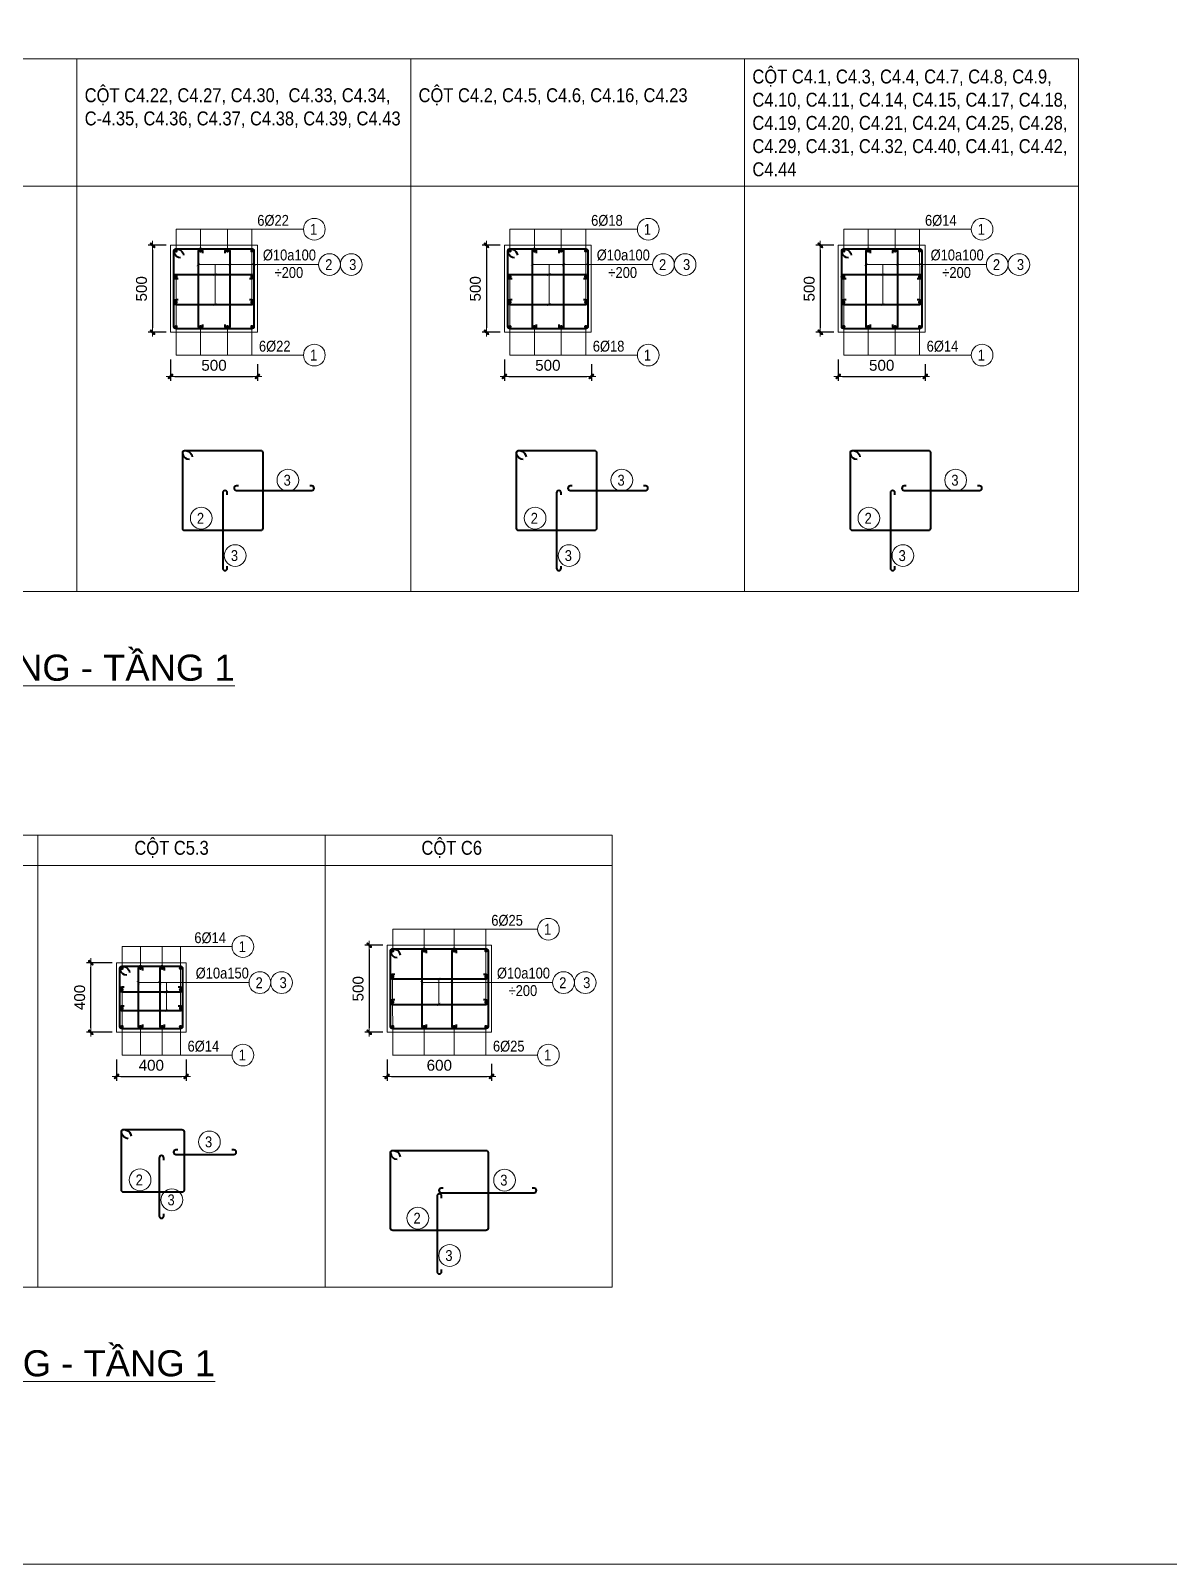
# Model space of a CAD drawing. Header units: millimetres. Extents: x -146909 to 4830753, y -683702 to -336947.
# Drawn here: x 4818087 to 4824633, y -448762 to -439946 of the extents above; entities that cross this region are included whole.
import ezdxf
from ezdxf.enums import TextEntityAlignment as Align

# ---------------------------------------------------------------- set-up
doc = ezdxf.new("R2010")
doc.units = ezdxf.units.MM
doc.header["$MEASUREMENT"] = 0
doc.layers.get('0').update_dxf_attribs({"lineweight": 9})
doc.layers.get('Defpoints').update_dxf_attribs({"color": 10, "lineweight": 0})
for name, color, linetype, lineweight in [('CDAI', 3, 'Continuous', 40), ('chunho.q', 1, 'Continuous', 13), ('CTHEP', 4, 'Continuous', 50), ('DBAO', 2, 'Continuous', 13), ('DGIONG', 51, 'Continuous', 13), ('KTH', 154, 'Continuous', 9), ('STICK', 1, 'Continuous', 9), ('TEXT', 1, 'Continuous', 15)]:
    doc.layers.add(name, color=color, linetype=linetype, lineweight=lineweight)
doc.styles.add('arial', font='arial.ttf', dxfattribs={"width": 0.85})
doc.styles.add('TTP-HelCon', font='arial.ttf')
doc.dimstyles.new('TTP-25', dxfattribs={"dimscale": 25, "dimtxt": 2.5, "dimasz": 1, "dimexe": 1, "dimexo": 1, "dimgap": 0.09, "dimtad": 0, "dimdec": 4, "dimrnd": 10, "dimzin": 9, "dimdsep": 46, "dimtxsty": 'TTP-HelCon', "dimblk": 'Stick', "dimcen": 0.09, "dimdle": 1.5, "dimclrd": 256, "dimclre": 256, "dimclrt": 1, "dimadec": 0, "dimazin": 0, "dimtfac": 1, "dimtdec": 4, "dimtmove": 0, "dimatfit": 3, "dimldrblk": 'ARCHTICK', "dimfxl": 1, "dimtvp": 1, "dimtolj": 1, "dimtzin": 0, "dimarcsym": 0})

# ---------------------------------------------------------------- blocks, each defined once
blk = doc.blocks.new('Stick')
at = {"layer": 'STICK'}
h = blk.add_hatch(color=256, dxfattribs=at)
edge = h.paths.add_edge_path()
edge.add_line((0.3, 0.5), (-0.5, -0.3))
edge.add_arc((-0.4, -0.4), 0.141, 135, 315)
edge.add_line((-0.3, -0.5), (0.5, 0.3))
edge.add_arc((0.4, 0.4), 0.141, 315, 495)
blk.add_line((1, 0), (-1, 0), dxfattribs=at)
blk.add_lwpolyline([(0.3, 0.5), (-0.5, -0.3, 1), (-0.3, -0.5), (0.5, 0.3, 1), (0.3, 0.5, 1)], format="xyb", dxfattribs=at)
blk = doc.blocks.new('*D1723')
at = {"layer": 'Defpoints', "color": 0, "transparency": 16777216}
for p in [(4818890.6, -441179.7), (4818787.7, -441679.7), (4818890.6, -441679.7)]:
    blk.add_point(p, dxfattribs=at)
at = {"layer": 'KTH', "lineweight": -2, "transparency": 16777216}
for p, q in [((4818865.6, -441179.7), (4818762.7, -441179.7)), ((4818787.7, -441204.7), (4818787.7, -441654.7)), ((4818865.6, -441679.7), (4818762.7, -441679.7))]:
    blk.add_line(p, q, dxfattribs=at)
at = {"layer": 'KTH', "lineweight": -2, "transparency": 16777216, "xscale": 25, "yscale": 25, "zscale": 25}
for p, rotation in [((4818787.7, -441179.7), 90), ((4818787.7, -441679.7), 270)]:
    blk.add_blockref('Stick', p, dxfattribs=dict(at, rotation=rotation))
at = {"layer": 'KTH', "color": 1, "transparency": 16777216, "insert": (4818723.9, -441429.7), "char_height": 62.5, "attachment_point": 5, "rotation": 90, "style": 'TTP-HelCon'}
blk.add_mtext('\\A1;500', dxfattribs=at)
blk = doc.blocks.new('_ArchTick')
at = {"color": 0, "linetype": 'ByBlock', "const_width": 0.15}
blk.add_lwpolyline([(-0.5, -0.5), (0.5, 0.5)], dxfattribs=at)
blk = doc.blocks.new('*D1724')
at = {"layer": 'Defpoints', "color": 0, "transparency": 16777216}
for p in [(4818890.6, -441810.5), (4819390.6, -441836.9), (4819390.6, -441933.6)]:
    blk.add_point(p, dxfattribs=at)
at = {"layer": 'KTH', "lineweight": -2, "transparency": 16777216}
for p, q in [((4818890.6, -441835.5), (4818890.6, -441958.6)), ((4819390.6, -441861.9), (4819390.6, -441958.6)), ((4818915.6, -441933.6), (4819365.6, -441933.6))]:
    blk.add_line(p, q, dxfattribs=at)
at = {"layer": 'KTH', "lineweight": -2, "transparency": 16777216, "xscale": 25, "yscale": 25, "zscale": 25, "rotation": 180}
blk.add_blockref('Stick', (4818890.6, -441933.6), dxfattribs=at)
at = {"layer": 'KTH', "lineweight": -2, "transparency": 16777216, "xscale": 25, "yscale": 25, "zscale": 25}
blk.add_blockref('Stick', (4819390.6, -441933.6), dxfattribs=at)
at = {"layer": 'KTH', "color": 1, "transparency": 16777216, "insert": (4819140.6, -441869.7), "char_height": 62.5, "attachment_point": 5, "style": 'TTP-HelCon'}
blk.add_mtext('\\A1;500', dxfattribs=at)
blk = doc.blocks.new('*D1725')
at = {"layer": 'Defpoints', "color": 0, "transparency": 16777216}
for p in [(4820809.9, -441179.7), (4820707, -441679.7), (4820809.9, -441679.7)]:
    blk.add_point(p, dxfattribs=at)
at = {"layer": 'KTH', "lineweight": -2, "transparency": 16777216}
for p, q in [((4820784.9, -441179.7), (4820682, -441179.7)), ((4820707, -441204.7), (4820707, -441654.7)), ((4820784.9, -441679.7), (4820682, -441679.7))]:
    blk.add_line(p, q, dxfattribs=at)
at = {"layer": 'KTH', "lineweight": -2, "transparency": 16777216, "xscale": 25, "yscale": 25, "zscale": 25}
for p, rotation in [((4820707, -441179.7), 90), ((4820707, -441679.7), 270)]:
    blk.add_blockref('Stick', p, dxfattribs=dict(at, rotation=rotation))
at = {"layer": 'KTH', "color": 1, "transparency": 16777216, "insert": (4820643.2, -441429.7), "char_height": 62.5, "attachment_point": 5, "rotation": 90, "style": 'TTP-HelCon'}
blk.add_mtext('\\A1;500', dxfattribs=at)
blk = doc.blocks.new('*D1726')
at = {"layer": 'Defpoints', "color": 0, "transparency": 16777216}
for p in [(4820809.9, -441810.5), (4821309.9, -441836.9), (4821309.9, -441933.6)]:
    blk.add_point(p, dxfattribs=at)
at = {"layer": 'KTH', "lineweight": -2, "transparency": 16777216}
for p, q in [((4820809.9, -441835.5), (4820809.9, -441958.6)), ((4821309.9, -441861.9), (4821309.9, -441958.6)), ((4820834.9, -441933.6), (4821284.9, -441933.6))]:
    blk.add_line(p, q, dxfattribs=at)
at = {"layer": 'KTH', "lineweight": -2, "transparency": 16777216, "xscale": 25, "yscale": 25, "zscale": 25, "rotation": 180}
blk.add_blockref('Stick', (4820809.9, -441933.6), dxfattribs=at)
at = {"layer": 'KTH', "lineweight": -2, "transparency": 16777216, "xscale": 25, "yscale": 25, "zscale": 25}
blk.add_blockref('Stick', (4821309.9, -441933.6), dxfattribs=at)
at = {"layer": 'KTH', "color": 1, "transparency": 16777216, "insert": (4821059.9, -441869.7), "char_height": 62.5, "attachment_point": 5, "style": 'TTP-HelCon'}
blk.add_mtext('\\A1;500', dxfattribs=at)
blk = doc.blocks.new('*D1727')
at = {"layer": 'Defpoints', "color": 0, "transparency": 16777216}
for p in [(4822729.1, -441179.7), (4822626.3, -441679.7), (4822729.1, -441679.7)]:
    blk.add_point(p, dxfattribs=at)
at = {"layer": 'KTH', "lineweight": -2, "transparency": 16777216}
for p, q in [((4822704.1, -441179.7), (4822601.3, -441179.7)), ((4822626.3, -441204.7), (4822626.3, -441654.7)), ((4822704.1, -441679.7), (4822601.3, -441679.7))]:
    blk.add_line(p, q, dxfattribs=at)
at = {"layer": 'KTH', "lineweight": -2, "transparency": 16777216, "xscale": 25, "yscale": 25, "zscale": 25}
for p, rotation in [((4822626.3, -441179.7), 90), ((4822626.3, -441679.7), 270)]:
    blk.add_blockref('Stick', p, dxfattribs=dict(at, rotation=rotation))
at = {"layer": 'KTH', "color": 1, "transparency": 16777216, "insert": (4822562.5, -441429.7), "char_height": 62.5, "attachment_point": 5, "rotation": 90, "style": 'TTP-HelCon'}
blk.add_mtext('\\A1;500', dxfattribs=at)
blk = doc.blocks.new('*D1728')
at = {"layer": 'Defpoints', "color": 0, "transparency": 16777216}
for p in [(4822729.1, -441810.5), (4823229.1, -441836.9), (4823229.1, -441933.6)]:
    blk.add_point(p, dxfattribs=at)
at = {"layer": 'KTH', "lineweight": -2, "transparency": 16777216}
for p, q in [((4822729.1, -441835.5), (4822729.1, -441958.6)), ((4823229.1, -441861.9), (4823229.1, -441958.6)), ((4822754.1, -441933.6), (4823204.1, -441933.6))]:
    blk.add_line(p, q, dxfattribs=at)
at = {"layer": 'KTH', "lineweight": -2, "transparency": 16777216, "xscale": 25, "yscale": 25, "zscale": 25, "rotation": 180}
blk.add_blockref('Stick', (4822729.1, -441933.6), dxfattribs=at)
at = {"layer": 'KTH', "lineweight": -2, "transparency": 16777216, "xscale": 25, "yscale": 25, "zscale": 25}
blk.add_blockref('Stick', (4823229.1, -441933.6), dxfattribs=at)
at = {"layer": 'KTH', "color": 1, "transparency": 16777216, "insert": (4822979.1, -441869.7), "char_height": 62.5, "attachment_point": 5, "style": 'TTP-HelCon'}
blk.add_mtext('\\A1;500', dxfattribs=at)
blk = doc.blocks.new('*D1731')
at = {"layer": 'Defpoints', "color": 0, "transparency": 16777216}
for p in [(4820135.9, -445203.4), (4820033, -445703.4), (4820135.9, -445703.4)]:
    blk.add_point(p, dxfattribs=at)
at = {"layer": 'KTH', "lineweight": -2, "transparency": 16777216}
for p, q in [((4820110.9, -445203.4), (4820008, -445203.4)), ((4820033, -445228.4), (4820033, -445678.4)), ((4820110.9, -445703.4), (4820008, -445703.4))]:
    blk.add_line(p, q, dxfattribs=at)
at = {"layer": 'KTH', "lineweight": -2, "transparency": 16777216, "xscale": 25, "yscale": 25, "zscale": 25}
for p, rotation in [((4820033, -445203.4), 90), ((4820033, -445703.4), 270)]:
    blk.add_blockref('Stick', p, dxfattribs=dict(at, rotation=rotation))
at = {"layer": 'KTH', "color": 1, "transparency": 16777216, "insert": (4819969.2, -445453.4), "char_height": 62.5, "attachment_point": 5, "rotation": 90, "style": 'TTP-HelCon'}
blk.add_mtext('\\A1;500', dxfattribs=at)
blk = doc.blocks.new('*D1732')
at = {"layer": 'Defpoints', "color": 0, "transparency": 16777216}
for p in [(4820135.9, -445834.2), (4820735.9, -445860.6), (4820735.9, -445957.3)]:
    blk.add_point(p, dxfattribs=at)
at = {"layer": 'KTH', "lineweight": -2, "transparency": 16777216}
for p, q in [((4820135.9, -445859.2), (4820135.9, -445982.3)), ((4820735.9, -445885.6), (4820735.9, -445982.3)), ((4820160.9, -445957.3), (4820710.9, -445957.3))]:
    blk.add_line(p, q, dxfattribs=at)
at = {"layer": 'KTH', "lineweight": -2, "transparency": 16777216, "xscale": 25, "yscale": 25, "zscale": 25, "rotation": 180}
blk.add_blockref('Stick', (4820135.9, -445957.3), dxfattribs=at)
at = {"layer": 'KTH', "lineweight": -2, "transparency": 16777216, "xscale": 25, "yscale": 25, "zscale": 25}
blk.add_blockref('Stick', (4820735.9, -445957.3), dxfattribs=at)
at = {"layer": 'KTH', "color": 1, "transparency": 16777216, "insert": (4820435.9, -445893.5), "char_height": 62.5, "attachment_point": 5, "style": 'TTP-HelCon'}
blk.add_mtext('\\A1;600', dxfattribs=at)
blk = doc.blocks.new('*D1733')
at = {"layer": 'Defpoints', "color": 0, "transparency": 16777216}
for p in [(4818580.2, -445834.3), (4818980.2, -445834.3), (4818980.2, -445957.3)]:
    blk.add_point(p, dxfattribs=at)
at = {"layer": 'KTH', "lineweight": -2, "transparency": 16777216}
for p, q in [((4818580.2, -445859.3), (4818580.2, -445982.3)), ((4818980.2, -445859.3), (4818980.2, -445982.3)), ((4818605.2, -445957.3), (4818955.2, -445957.3))]:
    blk.add_line(p, q, dxfattribs=at)
at = {"layer": 'KTH', "lineweight": -2, "transparency": 16777216, "xscale": 25, "yscale": 25, "zscale": 25, "rotation": 180}
blk.add_blockref('Stick', (4818580.2, -445957.3), dxfattribs=at)
at = {"layer": 'KTH', "lineweight": -2, "transparency": 16777216, "xscale": 25, "yscale": 25, "zscale": 25}
blk.add_blockref('Stick', (4818980.2, -445957.3), dxfattribs=at)
at = {"layer": 'KTH', "color": 1, "transparency": 16777216, "insert": (4818780.2, -445893.5), "char_height": 62.5, "attachment_point": 5, "style": 'TTP-HelCon'}
blk.add_mtext('\\A1;400', dxfattribs=at)
blk = doc.blocks.new('*D1734')
at = {"layer": 'Defpoints', "color": 0, "transparency": 16777216}
for p in [(4818432.4, -445303.4), (4818580.2, -445303.4), (4818580.2, -445703.4)]:
    blk.add_point(p, dxfattribs=at)
at = {"layer": 'KTH', "lineweight": -2, "transparency": 16777216}
for p, q in [((4818555.2, -445303.4), (4818407.4, -445303.4)), ((4818432.4, -445678.4), (4818432.4, -445328.4)), ((4818555.2, -445703.4), (4818407.4, -445703.4))]:
    blk.add_line(p, q, dxfattribs=at)
at = {"layer": 'KTH', "lineweight": -2, "transparency": 16777216, "xscale": 25, "yscale": 25, "zscale": 25}
for p, rotation in [((4818432.4, -445303.4), 90), ((4818432.4, -445703.4), 270)]:
    blk.add_blockref('Stick', p, dxfattribs=dict(at, rotation=rotation))
at = {"layer": 'KTH', "color": 1, "transparency": 16777216, "insert": (4818368.5, -445503.4), "char_height": 62.5, "attachment_point": 5, "rotation": 90, "style": 'TTP-HelCon'}
blk.add_mtext('\\A1;400', dxfattribs=at)

msp = doc.modelspace()

# ---------------------------------------------------------------- linework, layer by layer
at = {"layer": 'CDAI', "ltscale": 5}
for points in [[(4818948.97662, -441252.12176, -0.3280111646), (4818912.91112, -441222.02601), (4818911.21613, -441215.14376, -0.4868455644), (4818923.35344, -441199.65453), (4819358.05818, -441199.65453, -0.4142135621), (4819370.55818, -441212.15453), (4819370.55818, -441647.1547, -0.414247932), (4819358.05818, -441659.65453), (4818923.05818, -441659.65453, -0.4142135621), (4818910.55818, -441647.15453), (4818910.55818, -441212.03224, -0.478956713), (4818925.73589, -441199.82241), (4818934.58119, -441201.76226, -0.3280111646), (4818965.58984, -441237.04594, 0.9403112017)], [(4820868.2715, -441252.12176, -0.3280111646), (4820832.206, -441222.02601), (4820830.51101, -441215.14376, -0.4868455644), (4820842.64833, -441199.65453), (4821277.35306, -441199.65453, -0.4142135621), (4821289.85306, -441212.15453), (4821289.85306, -441647.1547, -0.414247932), (4821277.35306, -441659.65453), (4820842.35306, -441659.65453, -0.4142135621), (4820829.85306, -441647.15453), (4820829.85306, -441212.03224, -0.478956713), (4820845.03078, -441199.82241), (4820853.87608, -441201.76226, -0.3280111646), (4820884.88473, -441237.04594, 0.9403112017)], [(4822787.56639, -441252.12176, -0.3280111646), (4822751.50089, -441222.02601), (4822749.8059, -441215.14376, -0.4868455644), (4822761.94321, -441199.65453), (4823196.64795, -441199.65453, -0.4142135621), (4823209.14795, -441212.15453), (4823209.14795, -441647.1547, -0.414247932), (4823196.64795, -441659.65453), (4822761.64795, -441659.65453, -0.4142135621), (4822749.14795, -441647.15453), (4822749.14794, -441212.03224, -0.478956713), (4822764.32566, -441199.82241), (4822773.17096, -441201.76226, -0.3280111646), (4822804.17961, -441237.04594, 0.9403112017)], [(4818998.97662, -442411.5035, -0.3280111646), (4818962.91112, -442381.40775), (4818961.21613, -442374.52551, -0.4868455644), (4818973.35344, -442359.03627), (4819408.05818, -442359.03627, -0.4142135621), (4819420.55818, -442371.53627), (4819420.55818, -442806.53644, -0.414247932), (4819408.05818, -442819.03627), (4818973.05818, -442819.03627, -0.4142135621), (4818960.55818, -442806.53627), (4818960.55818, -442371.41399, -0.478956713), (4818975.73589, -442359.20416), (4818984.58119, -442361.14401, -0.3280111646), (4819015.58984, -442396.42768, 0.9403112017)], [(4820918.2715, -442411.5035, -0.3280111646), (4820882.206, -442381.40775), (4820880.51101, -442374.52551, -0.4868455644), (4820892.64833, -442359.03627), (4821327.35306, -442359.03627, -0.4142135621), (4821339.85306, -442371.53627), (4821339.85306, -442806.53644, -0.414247932), (4821327.35306, -442819.03627), (4820892.35306, -442819.03627, -0.4142135621), (4820879.85306, -442806.53627), (4820879.85306, -442371.41399, -0.478956713), (4820895.03078, -442359.20416), (4820903.87608, -442361.14401, -0.3280111646), (4820934.88473, -442396.42768, 0.9403112017)], [(4822837.56639, -442411.5035, -0.3280111646), (4822801.50089, -442381.40775), (4822799.8059, -442374.52551, -0.4868455644), (4822811.94321, -442359.03627), (4823246.64795, -442359.03627, -0.4142135621), (4823259.14795, -442371.53627), (4823259.14795, -442806.53644, -0.414247932), (4823246.64795, -442819.03627), (4822811.64795, -442819.03627, -0.4142135621), (4822799.14795, -442806.53627), (4822799.14794, -442371.41399, -0.478956713), (4822814.32566, -442359.20416), (4822823.17096, -442361.14401, -0.3280111646), (4822854.17961, -442396.42768, 0.9403112017)], [(4820194.27879, -445275.83338, -0.3280111646), (4820158.21329, -445245.73763), (4820156.5183, -445238.85538, -0.4868455644), (4820168.65562, -445223.36615), (4820703.36035, -445223.36615, -0.4142135621), (4820715.86035, -445235.86615), (4820715.86035, -445670.86632, -0.414247932), (4820703.36035, -445683.36615), (4820168.36035, -445683.36615, -0.4142135621), (4820155.86035, -445670.86615), (4820155.86035, -445235.74386, -0.478956713), (4820171.03806, -445223.53403), (4820179.88336, -445225.47388, -0.3280111646), (4820210.89202, -445260.75756, 0.9403112017)], [(4818638.61044, -445375.83338, -0.3280111646), (4818602.54494, -445345.73763), (4818600.84995, -445338.85538, -0.4868455644), (4818612.98727, -445323.36615), (4818947.692, -445323.36615, -0.4142135621), (4818960.192, -445335.86615), (4818960.192, -445670.86632, -0.414247932), (4818947.69201, -445683.36615), (4818612.692, -445683.36615, -0.4142135621), (4818600.192, -445670.86615), (4818600.192, -445335.74386, -0.478956713), (4818615.36972, -445323.53403), (4818624.21502, -445325.47388, -0.3280111646), (4818655.22367, -445360.75756, 0.9403112017)], [(4818647.18621, -446315.23349, -0.3280111646), (4818611.12071, -446285.13774), (4818609.42572, -446278.25549, -0.4868455644), (4818621.56304, -446262.76626), (4818956.26777, -446262.76626, -0.4142135621), (4818968.76777, -446275.26626), (4818968.76777, -446610.26643, -0.414247932), (4818956.26777, -446622.76626), (4818621.26777, -446622.76626, -0.4142135621), (4818608.76777, -446610.26626), (4818608.76777, -446275.14397, -0.478956713), (4818623.94549, -446262.93414), (4818632.79079, -446264.87399, -0.3280111646), (4818663.79944, -446300.15767, 0.9403112017)], [(4820194.27879, -446435.21512, -0.3280111646), (4820158.21329, -446405.11937), (4820156.5183, -446398.23713, -0.4868455644), (4820168.65562, -446382.74789), (4820703.36035, -446382.74789, -0.4142135621), (4820715.86035, -446395.24789), (4820715.86035, -446830.24806, -0.414247932), (4820703.36035, -446842.74789), (4820168.36035, -446842.74789, -0.4142135621), (4820155.86035, -446830.24789), (4820155.86035, -446395.1256, -0.478956713), (4820171.03807, -446382.91578), (4820179.88336, -446384.85563, -0.3280111646), (4820210.89202, -446420.1393, 0.9403112017)]]:
    msp.add_lwpolyline(points, format="xyb", dxfattribs=at)
at = {"layer": 'CDAI'}
for points in [[(4819076.26714, -441224.31445), (4819076.26714, -441212.31445, 1), (4819050.26714, -441212.31445), (4819050.26714, -441646.31445), (4819050.26714, -441646.31445, 1), (4819076.26714, -441646.31445), (4819076.26714, -441634.31445)], [(4819204.84922, -441224.31445), (4819204.84922, -441212.31445, -1), (4819230.84922, -441212.31445), (4819230.84922, -441646.31445), (4819230.84922, -441646.31445, -1), (4819204.84922, -441646.31445), (4819204.84922, -441634.31445)], [(4820995.56202, -441224.31445), (4820995.56202, -441212.31445, 1), (4820969.56202, -441212.31445), (4820969.56202, -441646.31445), (4820969.56202, -441646.31445, 1), (4820995.56202, -441646.31445), (4820995.56202, -441634.31445)], [(4821124.1441, -441224.31445), (4821124.1441, -441212.31445, -1), (4821150.1441, -441212.31445), (4821150.1441, -441646.31445), (4821150.1441, -441646.31445, -1), (4821124.1441, -441646.31445), (4821124.1441, -441634.31445)], [(4822914.85691, -441224.31445), (4822914.85691, -441212.31445, 1), (4822888.85691, -441212.31445), (4822888.85691, -441646.31445), (4822888.85691, -441646.31445, 1), (4822914.85691, -441646.31445), (4822914.85691, -441634.31445)], [(4823043.43899, -441224.31445), (4823043.43899, -441212.31445, -1), (4823069.43899, -441212.31445), (4823069.43899, -441646.31445), (4823069.43899, -441646.31445, -1), (4823043.43899, -441646.31445), (4823043.43899, -441634.31445)], [(4818935.3134, -441373.16988), (4818923.3134, -441373.16988, -1), (4818923.3134, -441347.16988), (4819357.3134, -441347.16988), (4819357.3134, -441347.16988, -1), (4819357.3134, -441373.16988), (4819345.3134, -441373.16988)], [(4820854.60828, -441373.16988), (4820842.60828, -441373.16988, -1), (4820842.60828, -441347.16988), (4821276.60828, -441347.16988), (4821276.60828, -441347.16988, -1), (4821276.60828, -441373.16988), (4821264.60828, -441373.16988)], [(4822773.90317, -441373.16988), (4822761.90317, -441373.16988, -1), (4822761.90317, -441347.16988), (4823195.90317, -441347.16988), (4823195.90317, -441347.16988, -1), (4823195.90317, -441373.16988), (4823183.90317, -441373.16988)], [(4818935.3134, -441493.79788), (4818923.3134, -441493.79788, 1), (4818923.3134, -441519.79788), (4819357.3134, -441519.79787), (4819357.3134, -441519.79787, 1), (4819357.3134, -441493.79787), (4819345.3134, -441493.79787)], [(4820854.60828, -441493.79788), (4820842.60828, -441493.79788, 1), (4820842.60828, -441519.79788), (4821276.60828, -441519.79787), (4821276.60828, -441519.79787, 1), (4821276.60828, -441493.79787), (4821264.60828, -441493.79787)], [(4822773.90317, -441493.79788), (4822761.90317, -441493.79788, 1), (4822761.90317, -441519.79788), (4823195.90317, -441519.79787), (4823195.90317, -441519.79787, 1), (4823195.90317, -441493.79787), (4823183.90317, -441493.79787)], [(4819281.26409, -442563.03636), (4819269.26409, -442563.03636, 1), (4819269.26409, -442589.03636), (4819703.26409, -442589.03636), (4819703.26409, -442589.03636, 1), (4819703.26409, -442563.03636), (4819691.26409, -442563.03636)], [(4821200.55897, -442563.03636), (4821188.55897, -442563.03636, 1), (4821188.55897, -442589.03636), (4821622.55897, -442589.03636), (4821622.55897, -442589.03636, 1), (4821622.55897, -442563.03636), (4821610.55897, -442563.03636)], [(4823119.85386, -442563.03636), (4823107.85386, -442563.03636, 1), (4823107.85386, -442589.03636), (4823541.85386, -442589.03636), (4823541.85386, -442589.03636, 1), (4823541.85386, -442563.03636), (4823529.85386, -442563.03636)], [(4819216.55818, -442614.03627), (4819216.55818, -442602.03627, 1), (4819190.55818, -442602.03627), (4819190.55818, -443036.03627), (4819190.55818, -443036.03627, 1), (4819216.55818, -443036.03627), (4819216.55818, -443024.03627)], [(4821135.85306, -442614.03627), (4821135.85306, -442602.03627, 1), (4821109.85306, -442602.03627), (4821109.85306, -443036.03627), (4821109.85306, -443036.03627, 1), (4821135.85306, -443036.03627), (4821135.85306, -443024.03627)], [(4823055.14795, -442614.03627), (4823055.14795, -442602.03627, 1), (4823029.14795, -442602.03627), (4823029.14795, -443036.03627), (4823029.14795, -443036.03627, 1), (4823055.14795, -443036.03627), (4823055.14795, -443024.03627)], [(4820361.71701, -445248.36639), (4820361.71701, -445236.36639, 1), (4820335.71701, -445236.36639), (4820335.71701, -445670.36639), (4820335.71701, -445670.36639, 1), (4820361.71701, -445670.36639), (4820361.71701, -445658.36639)], [(4820534.3757, -445248.36677), (4820534.3757, -445236.36677, 1), (4820508.3757, -445236.36677), (4820508.3757, -445670.36677), (4820508.3757, -445670.36677, 1), (4820534.3757, -445670.36677), (4820534.3757, -445658.36677)], [(4818730.90103, -445348.36639), (4818730.90103, -445336.36639, 1), (4818704.90103, -445336.36639), (4818704.90103, -445670.36639), (4818704.90103, -445670.36639, 1), (4818730.90103, -445670.36639), (4818730.90103, -445658.36639)], [(4818855.18772, -445348.36639), (4818855.18772, -445336.36639, 1), (4818829.18772, -445336.36639), (4818829.18772, -445670.36639), (4818829.18772, -445670.36639, 1), (4818855.18772, -445670.36639), (4818855.18772, -445658.36639)], [(4820180.61557, -445370.88149), (4820168.61557, -445370.88149, 1), (4820168.61557, -445396.88149), (4820702.61557, -445396.88149), (4820702.61557, -445396.88149, 1), (4820702.61557, -445370.88149), (4820690.61557, -445370.88149)], [(4818624.94722, -445444.8508), (4818612.94722, -445444.8508, 1), (4818612.94722, -445470.8508), (4818946.94722, -445470.8508), (4818946.94722, -445470.8508, 1), (4818946.94722, -445444.8508), (4818934.94722, -445444.8508)], [(4818624.94722, -445552.50949), (4818612.94722, -445552.50949, 1), (4818612.94722, -445578.50949), (4818946.94722, -445578.50949), (4818946.94722, -445578.50949, 1), (4818946.94722, -445552.50949), (4818934.94722, -445552.50949)], [(4820180.61557, -445517.50949), (4820168.61557, -445517.50949, 1), (4820168.61557, -445543.50949), (4820702.61557, -445543.50949), (4820702.61557, -445543.50949, 1), (4820702.61557, -445517.50949), (4820690.61557, -445517.50949)], [(4818851.76783, -446437.76626), (4818851.76783, -446425.76626, 1), (4818825.76783, -446425.76626), (4818825.76783, -446759.76626), (4818825.76783, -446759.76626, 1), (4818851.76783, -446759.76626), (4818851.76783, -446747.76626)], [(4818933.52299, -446379.76626), (4818921.52299, -446379.76626, 1), (4818921.52299, -446405.76626), (4819255.52299, -446405.76626), (4819255.52299, -446405.76626, 1), (4819255.52299, -446379.76626), (4819243.52299, -446379.76626)], [(4820458.9614, -446599.74789), (4820446.9614, -446599.74789, 1), (4820446.9614, -446625.74789), (4820980.9614, -446625.74789), (4820980.9614, -446625.74789, 1), (4820980.9614, -446599.74789), (4820968.9614, -446599.74789)], [(4820448.8604, -446657.74789), (4820448.8604, -446645.74789, 1), (4820422.8604, -446645.74789), (4820422.8604, -447079.74789), (4820422.8604, -447079.74789, 1), (4820448.8604, -447079.74789), (4820448.8604, -447067.74789)]]:
    msp.add_lwpolyline(points, format="xyb", dxfattribs=at)
at = {"layer": 'CTHEP', "const_width": 10}
for points in [[(4818922.55818, -441216.40975, -1), (4818922.55818, -441206.40975, -1)], [(4819063.41483, -441216.40975, 1), (4819063.41483, -441206.40975, 1)], [(4819217.70153, -441216.40975, -1), (4819217.70153, -441206.40975, -1)], [(4819358.55818, -441216.40975, 1), (4819358.55818, -441206.40975, 1)], [(4820841.85306, -441216.40975, -1), (4820841.85306, -441206.40975, -1)], [(4820982.70972, -441216.40975, 1), (4820982.70972, -441206.40975, 1)], [(4821136.99641, -441216.40975, -1), (4821136.99641, -441206.40975, -1)], [(4821277.85307, -441216.40975, 1), (4821277.85307, -441206.40975, 1)], [(4822761.14795, -441216.40975, -1), (4822761.14795, -441206.40975, -1)], [(4822902.0046, -441216.40975, 1), (4822902.0046, -441206.40975, 1)], [(4823056.29129, -441216.40975, -1), (4823056.29129, -441206.40975, -1)], [(4823197.14795, -441216.40975, 1), (4823197.14795, -441206.40975, 1)], [(4818927.3134, -441360.16988, -1), (4818917.3134, -441360.16988, -1)], [(4819353.80296, -441360.16988, 1), (4819363.80296, -441360.16988, 1)], [(4820846.60828, -441360.16988, -1), (4820836.60828, -441360.16988, -1)], [(4821273.09785, -441360.16988, 1), (4821283.09785, -441360.16988, 1)], [(4822765.90317, -441360.16988, -1), (4822755.90317, -441360.16988, -1)], [(4823192.39273, -441360.16988, 1), (4823202.39273, -441360.16988, 1)], [(4818927.3134, -441506.79788, 1), (4818917.3134, -441506.79788, 1)], [(4819353.80296, -441506.79788, -1), (4819363.80296, -441506.79788, -1)], [(4820846.60828, -441506.79788, 1), (4820836.60828, -441506.79788, 1)], [(4821273.09785, -441506.79788, -1), (4821283.09785, -441506.79788, -1)], [(4822765.90317, -441506.79788, 1), (4822755.90317, -441506.79788, 1)], [(4823192.39273, -441506.79788, -1), (4823202.39273, -441506.79788, -1)], [(4818927.55818, -441647.65453, -1), (4818917.55818, -441647.65453, -1)], [(4819063.41483, -441642.89931, -1), (4819063.41483, -441652.89931, -1)], [(4819217.70153, -441642.89931, 1), (4819217.70153, -441652.89931, 1)], [(4819353.55818, -441647.65453, 1), (4819363.55818, -441647.65453, 1)], [(4820846.85306, -441647.65453, -1), (4820836.85306, -441647.65453, -1)], [(4820982.70972, -441642.89931, -1), (4820982.70972, -441652.89931, -1)], [(4821136.99641, -441642.89931, 1), (4821136.99641, -441652.89931, 1)], [(4821272.85307, -441647.65453, 1), (4821282.85307, -441647.65453, 1)], [(4822766.14795, -441647.65453, -1), (4822756.14795, -441647.65453, -1)], [(4822902.0046, -441642.89931, -1), (4822902.0046, -441652.89931, -1)], [(4823056.29129, -441642.89931, 1), (4823056.29129, -441652.89931, 1)], [(4823192.14795, -441647.65453, 1), (4823202.14795, -441647.65453, 1)], [(4820167.86035, -445240.12137, -1), (4820167.86035, -445230.12137, -1)], [(4820348.86464, -445240.12137, 1), (4820348.86464, -445230.12137, 1)], [(4820521.3757, -445240.12137, 1), (4820521.3757, -445230.12137, 1)], [(4820703.86035, -445240.12137, 1), (4820703.86035, -445230.12137, 1)], [(4818612.192, -445340.12137, -1), (4818612.192, -445330.12137, -1)], [(4818718.04866, -445340.12137, 1), (4818718.04866, -445330.12137, 1)], [(4818842.33535, -445340.12137, -1), (4818842.33535, -445330.12137, -1)], [(4818948.19201, -445340.12137, 1), (4818948.19201, -445330.12137, 1)], [(4820172.61557, -445383.88149, -1), (4820162.61557, -445383.88149, -1)], [(4820699.10513, -445383.88149, 1), (4820709.10513, -445383.88149, 1)], [(4818616.94722, -445457.8508, 1), (4818606.94722, -445457.8508, 1)], [(4818943.43679, -445457.8508, -1), (4818953.43679, -445457.8508, -1)], [(4818616.94722, -445565.50949, 1), (4818606.94722, -445565.50949, 1)], [(4818943.43679, -445565.50949, -1), (4818953.43679, -445565.50949, -1)], [(4820172.61557, -445530.50949, 1), (4820162.61557, -445530.50949, 1)], [(4820699.10513, -445530.50949, -1), (4820709.10513, -445530.50949, -1)], [(4818617.192, -445671.36615, -1), (4818607.192, -445671.36615, -1)], [(4818718.04866, -445666.61093, -1), (4818718.04866, -445676.61093, -1)], [(4818842.33535, -445666.61093, 1), (4818842.33535, -445676.61093, 1)], [(4818943.19201, -445671.36615, 1), (4818953.19201, -445671.36615, 1)], [(4820172.86035, -445671.36615, -1), (4820162.86035, -445671.36615, -1)], [(4820348.71701, -445666.61093, -1), (4820348.71701, -445676.61093, -1)], [(4820521.3757, -445666.61093, -1), (4820521.3757, -445676.61093, -1)], [(4820698.86035, -445671.36615, 1), (4820708.86035, -445671.36615, 1)]]:
    msp.add_lwpolyline(points, format="xyb", close=True, dxfattribs=at)
at = {"layer": 'DBAO', "color": 1}
msp.add_lwpolyline([(4830753.21708, -448761.98892), (4814003.21708, -448761.98892), (4814003.21708, -434761.98892), (4830753.21708, -434761.98892)], close=True, dxfattribs=at)
at = {"layer": 'DBAO'}
for points in [[(4818890.55818, -441179.65453), (4818890.55818, -441679.65453), (4819390.55818, -441679.65453), (4819390.55818, -441179.65453)], [(4820809.85306, -441179.65453), (4820809.85306, -441679.65453), (4821309.85306, -441679.65453), (4821309.85306, -441179.65453)], [(4822729.14795, -441179.65453), (4822729.14795, -441679.65453), (4823229.14795, -441679.65453), (4823229.14795, -441179.65453)], [(4820135.86035, -445203.36615), (4820135.86035, -445703.36615), (4820735.86035, -445703.36615), (4820735.86035, -445203.36615)], [(4818580.19201, -445303.36615), (4818580.19201, -445703.36615), (4818980.19201, -445703.36615), (4818980.19201, -445303.36615)]]:
    msp.add_lwpolyline(points, close=True, dxfattribs=at)
at = {"layer": 'DGIONG'}
msp.add_line((4818704.90103, -445418.19824), (4819342.00662, -445418.19824), dxfattribs=at)
for points in [[(4818922.55818, -441211.40975), (4818922.55872, -441087.4104)], [(4818922.55818, -441087.50129), (4819655.01454, -441087.50129)], [(4819063.41483, -441211.40975), (4819063.41429, -441087.4104)], [(4819217.70153, -441211.40975), (4819217.70207, -441087.4104)], [(4819358.80296, -441506.79788), (4819358.55818, -441087.50129)], [(4820841.85306, -441211.40975), (4820841.85361, -441087.4104)], [(4820841.85306, -441087.50129), (4821574.30943, -441087.50129)], [(4820982.70972, -441211.40975), (4820982.70917, -441087.4104)], [(4821136.99641, -441211.40975), (4821136.99695, -441087.4104)], [(4821278.09785, -441506.79788), (4821277.85307, -441087.50129)], [(4822761.14795, -441211.40975), (4822761.14849, -441087.4104)], [(4822761.14795, -441087.50129), (4823493.60431, -441087.50129)], [(4822902.0046, -441211.40975), (4822902.00406, -441087.4104)], [(4823056.29129, -441211.40975), (4823056.29184, -441087.4104)], [(4823197.39273, -441506.79788), (4823197.14795, -441087.50129)], [(4819050.26714, -441290.20459), (4819147.27821, -441290.20459)], [(4819147.27821, -441290.20458), (4819742.14767, -441290.20459)], [(4819147.27821, -441290.20458), (4819147.27821, -441519.79788)], [(4820969.56202, -441290.20459), (4821066.5731, -441290.20459)], [(4821066.5731, -441290.20458), (4821661.44255, -441290.20459)], [(4821066.5731, -441290.20458), (4821066.5731, -441519.79788)], [(4822888.85691, -441290.20459), (4822985.86798, -441290.20459)], [(4822985.86798, -441290.20458), (4823580.73744, -441290.20459)], [(4822985.86798, -441290.20458), (4822985.86798, -441519.79788)], [(4818922.3134, -441360.16988), (4818922.55818, -441810.61717)], [(4820841.60828, -441360.16988), (4820841.85306, -441810.61717)], [(4822760.90317, -441360.16988), (4822761.14795, -441810.61717)], [(4819063.41483, -441647.89931), (4819063.44499, -441810.7738)], [(4819217.70153, -441647.89931), (4819217.73168, -441810.7738)], [(4819358.55818, -441647.65453), (4819358.58834, -441810.52902)], [(4820982.70972, -441647.89931), (4820982.73987, -441810.7738)], [(4821136.99641, -441647.89931), (4821137.02657, -441810.7738)], [(4821277.85307, -441647.65453), (4821277.88322, -441810.52902)], [(4822902.0046, -441647.89931), (4822902.03476, -441810.7738)], [(4823056.29129, -441647.89931), (4823056.32145, -441810.7738)], [(4823197.14795, -441647.65453), (4823197.1781, -441810.52902)], [(4818922.3134, -441810.61717), (4819655.01454, -441810.61717)], [(4820841.60828, -441810.61717), (4821574.30943, -441810.61717)], [(4822760.90317, -441810.61717), (4823493.60431, -441810.61717)], [(4820167.86035, -445235.12137), (4820167.86089, -445111.12202)], [(4820167.86035, -445111.21291), (4821000.31672, -445111.21291)], [(4820348.86464, -445235.12137), (4820348.86409, -445111.12202)], [(4820521.3757, -445235.12137), (4820521.37516, -445111.12202)], [(4820704.10513, -445530.50949), (4820703.86035, -445111.21291)], [(4818612.192, -445335.12137), (4818612.19146, -445211.21291), (4819244.64837, -445211.21291)], [(4818717.90103, -445336.36639), (4818717.90157, -445212.36704)], [(4818842.33535, -445335.12137), (4818842.33589, -445211.12202)], [(4818948.44835, -445560.50951), (4818948.19201, -445211.21291)], [(4820167.61557, -445383.88149), (4820167.86035, -445834.32879)], [(4820432.8604, -445396.88149), (4820432.8604, -445418.19824)], [(4818611.94722, -445457.8508), (4818612.22222, -445834.32879), (4819244.64837, -445834.32879)], [(4818867.19206, -445418.19824), (4818867.19206, -445578.50949)], [(4820335.71701, -445418.19824), (4821087.44984, -445418.19824)], [(4820432.8604, -445418.19824), (4820432.8604, -445543.50949)], [(4818718.04866, -445671.61093), (4818718.07881, -445834.48542)], [(4818842.33535, -445671.61093), (4818842.36551, -445834.48542)], [(4818948.19201, -445671.36615), (4818948.22216, -445834.24064)], [(4820348.71701, -445671.61093), (4820348.74716, -445834.48542)], [(4820521.3757, -445671.61093), (4820521.40585, -445834.48542)], [(4820703.86035, -445671.36615), (4820703.89051, -445834.24064)], [(4820167.61557, -445834.32879), (4821000.31672, -445834.32879)]]:
    msp.add_lwpolyline(points, dxfattribs=at)
at = {"layer": 'DGIONG', "const_width": 2}
for points in [[(4819041.42831, -441299.04342), (4819059.10597, -441281.36575)], [(4819138.43938, -441356.00871), (4819156.11705, -441338.33104)], [(4819222.01039, -441299.04342), (4819239.68805, -441281.36575)], [(4819379.39701, -441299.04342), (4819361.71934, -441281.36575)], [(4820960.72319, -441299.04342), (4820978.40086, -441281.36575)], [(4821057.73426, -441356.00871), (4821075.41193, -441338.33104)], [(4821141.30527, -441299.04342), (4821158.98294, -441281.36575)], [(4821298.6919, -441299.04342), (4821281.01423, -441281.36575)], [(4822880.01807, -441299.04342), (4822897.69574, -441281.36575)], [(4822977.02915, -441356.00871), (4822994.70682, -441338.33104)], [(4823060.60015, -441299.04342), (4823078.27782, -441281.36575)], [(4823217.98678, -441299.04342), (4823200.30911, -441281.36575)], [(4819138.43938, -441528.63671), (4819156.11705, -441510.95904)], [(4821057.73426, -441528.63671), (4821075.41193, -441510.95904)], [(4822977.02915, -441528.63671), (4822994.70682, -441510.95904)], [(4820424.02157, -445405.72033), (4820441.69924, -445388.04266)], [(4818713.73986, -445427.03707), (4818696.06219, -445409.3594)], [(4818838.02656, -445427.03707), (4818820.34889, -445409.3594)], [(4818858.35322, -445479.68964), (4818876.03089, -445462.01197)], [(4820344.55584, -445427.03707), (4820326.87817, -445409.3594)], [(4820517.21454, -445427.03707), (4820499.53687, -445409.3594)], [(4818858.35322, -445587.34833), (4818876.03089, -445569.67066)], [(4820424.02157, -445552.34833), (4820441.69924, -445534.67066)]]:
    msp.add_lwpolyline(points, dxfattribs=at)
at = {"layer": 'DGIONG'}
for centre in [(4819717.51454, -441087.50129), (4821636.80943, -441087.50129), (4823556.10431, -441087.50129), (4819804.64767, -441290.20459), (4819929.64767, -441290.20459), (4821723.94255, -441290.20459), (4821848.94255, -441290.20459), (4823643.23744, -441290.20459), (4823768.23744, -441290.20459), (4819717.51454, -441810.61717), (4821636.80943, -441810.61717), (4823556.10431, -441810.61717), (4819565.73015, -442529.78647), (4821485.02503, -442529.78647), (4823404.31991, -442529.78647), (4819067.11592, -442748.20765), (4820986.4108, -442748.20765), (4822905.70569, -442748.20765), (4819262.43472, -442963.14953), (4821181.7296, -442963.14953), (4823101.02448, -442963.14953), (4821062.81672, -445111.21291), (4819307.14837, -445211.21291), (4819404.50662, -445418.19824), (4819529.50662, -445418.19824), (4821149.94984, -445418.19824), (4821274.94984, -445418.19824), (4819307.14837, -445834.32879), (4821062.81672, -445834.32879), (4819113.93974, -446333.51645), (4818715.32551, -446551.93764), (4820811.03232, -446553.49809), (4818898.27034, -446666.87952), (4820312.41809, -446771.91927), (4820495.36292, -446986.86115)]:
    msp.add_circle(centre, 62.5, dxfattribs=at)
at = {"layer": 'KTH'}
for points in [[(4816377.23088, -440107.75862), (4818352.54828, -440107.75862), (4818352.54828, -440839.89294), (4816377.23088, -440839.89294)], [(4818352.54828, -440107.75862), (4820271.84316, -440107.75862), (4820271.84316, -440839.89294), (4818352.54828, -440839.89294)], [(4820271.84316, -440107.75862), (4820271.84316, -440107.75862), (4820271.84316, -440839.89294), (4820271.84316, -440839.89294)], [(4820271.84316, -440107.75862), (4822191.13805, -440107.75862), (4822191.13805, -440839.89294), (4820271.84316, -440839.89294)], [(4822191.13805, -440107.75862), (4822191.13805, -440107.75862), (4822191.13805, -440839.89294), (4822191.13805, -440839.89294)], [(4822191.13805, -440107.75862), (4822191.13805, -440107.75862), (4822191.13805, -440839.89294), (4822191.13805, -440839.89294)], [(4822191.13805, -440107.75862), (4824110.43293, -440107.75862), (4824110.43293, -440839.89294), (4822191.13805, -440839.89294)], [(4824110.43293, -440107.75862), (4824110.43293, -440107.75862), (4824110.43293, -440839.89294), (4824110.43293, -440839.89294)], [(4818352.54828, -440839.89294), (4818352.54828, -443170.32823), (4816377.23088, -443170.32823), (4816377.23088, -440839.89294)], [(4818352.54828, -440839.89294), (4818352.54828, -443170.32823), (4816377.23088, -443170.32823), (4816377.23088, -440839.89294)], [(4820271.84316, -440839.89294), (4820271.84316, -443170.32823), (4818352.54828, -443170.32823), (4818352.54828, -440839.89294)], [(4820271.84316, -440839.89294), (4820271.84316, -443170.32823), (4818352.54828, -443170.32823), (4818352.54828, -440839.89294)], [(4820271.84316, -440839.89294), (4820271.84316, -443170.32823), (4820271.84316, -443170.32823), (4820271.84316, -440839.89294)], [(4820271.84316, -440839.89294), (4820271.84316, -443170.32823), (4820271.84316, -443170.32823), (4820271.84316, -440839.89294)], [(4822191.13805, -440839.89294), (4822191.13805, -443170.32823), (4820271.84316, -443170.32823), (4820271.84316, -440839.89294)], [(4822191.13805, -440839.89294), (4822191.13805, -443170.32823), (4820271.84316, -443170.32823), (4820271.84316, -440839.89294)], [(4822191.13805, -440839.89294), (4822191.13805, -443170.32823), (4822191.13805, -443170.32823), (4822191.13805, -440839.89294)], [(4822191.13805, -440839.89294), (4822191.13805, -443170.32823), (4822191.13805, -443170.32823), (4822191.13805, -440839.89294)], [(4822191.13805, -440839.89294), (4822191.13805, -443170.32823), (4822191.13805, -443170.32823), (4822191.13805, -440839.89294)], [(4822191.13805, -440839.89294), (4822191.13805, -443170.32823), (4822191.13805, -443170.32823), (4822191.13805, -440839.89294)], [(4824110.43293, -440839.89294), (4824110.43293, -443170.32823), (4822191.13805, -443170.32823), (4822191.13805, -440839.89294)], [(4824110.43293, -440839.89294), (4824110.43293, -443170.32823), (4822191.13805, -443170.32823), (4822191.13805, -440839.89294)], [(4824110.43293, -440839.89294), (4824110.43293, -443170.32823), (4824110.43293, -443170.32823), (4824110.43293, -440839.89294)], [(4824110.43293, -440839.89294), (4824110.43293, -443170.32823), (4824110.43293, -443170.32823), (4824110.43293, -440839.89294)], [(4816049.83053, -444570.04633), (4818128.57514, -444570.04633), (4818128.57514, -444744.11432), (4816049.83053, -444744.11432)], [(4818128.57514, -444570.04633), (4819778.93265, -444570.04633), (4819778.93265, -444744.11432), (4818128.57514, -444744.11432)], [(4819778.93265, -444570.04633), (4819778.93265, -444570.04633), (4819778.93265, -444744.11432), (4819778.93265, -444744.11432)], [(4819778.93265, -444570.04633), (4821429.29016, -444570.04633), (4821429.29016, -444744.11432), (4819778.93265, -444744.11432)], [(4821429.29016, -444570.04633), (4821429.29016, -444570.04633), (4821429.29016, -444744.11432), (4821429.29016, -444744.11432)], [(4818128.57514, -444744.11432), (4818128.57514, -447168.99361), (4816049.83053, -447168.99361), (4816049.83053, -444744.11432)], [(4819778.93265, -444744.11432), (4819778.93265, -447168.99361), (4818128.57514, -447168.99361), (4818128.57514, -444744.11432)], [(4819778.93265, -444744.11432), (4819778.93265, -447168.99361), (4818128.57514, -447168.99361), (4818128.57514, -444744.11432)], [(4819778.93265, -444744.11432), (4819778.93265, -447168.99361), (4819778.93265, -447168.99361), (4819778.93265, -444744.11432)], [(4819778.93265, -444744.11432), (4819778.93265, -447168.99361), (4819778.93265, -447168.99361), (4819778.93265, -444744.11432)], [(4821429.29016, -444744.11432), (4821429.29016, -447168.99361), (4819778.93265, -447168.99361), (4819778.93265, -444744.11432)], [(4821429.29016, -444744.11432), (4821429.29016, -447168.99361), (4819778.93265, -447168.99361), (4819778.93265, -444744.11432)], [(4821429.29016, -444744.11432), (4821429.29016, -447168.99361), (4821429.29016, -447168.99361), (4821429.29016, -444744.11432)], [(4821429.29016, -444744.11432), (4821429.29016, -447168.99361), (4821429.29016, -447168.99361), (4821429.29016, -444744.11432)]]:
    msp.add_lwpolyline(points, close=True, dxfattribs=at)

# ---------------------------------------------------------------- texts
at = {"layer": 'chunho.q', "style": 'arial', "width": 0.85}
for s, p in [('%%C10a100', (4819421.58511, -441266.36596)), ('%%C10a100', (4821340.87999, -441266.36596)), ('%%C10a100', (4823260.17488, -441266.36596)), ('%%C10a150', (4819035.53928, -445394.35961)), ('%%C10a100', (4820766.88728, -445394.35961))]:
    msp.add_text(s, height=62.5, dxfattribs=at).set_placement(p)
for p in [(4819571.07317, -441367.14548), (4821490.36806, -441367.14548), (4823409.66294, -441367.14548), (4820916.37535, -445495.13913)]:
    msp.add_text('÷200', height=62.5, dxfattribs=at).set_placement(p, align=Align.CENTER)
at = {"layer": 'TEXT', "style": 'arial', "width": 0.85}
for s, p in [('6%%C22', (4819389.46286, -441067.50129)), ('6%%C18', (4821308.75774, -441067.50129)), ('6%%C14', (4823228.05262, -441067.50129)), ('6%%C22', (4819399.0347, -441790.61717)), ('6%%C18', (4821318.32959, -441790.61717)), ('6%%C14', (4823237.62447, -441790.61717)), ('6%%C25', (4820734.76503, -445091.21291)), ('6%%C14', (4819027.74723, -445191.21291)), ('6%%C14', (4818988.66853, -445814.32879)), ('6%%C25', (4820744.33687, -445814.32879))]:
    msp.add_text(s, height=62.5, dxfattribs=at).set_placement(p)
for s, p in [('1', (4819713.34788, -441087.50129)), ('1', (4821632.64276, -441087.50129)), ('1', (4823551.93764, -441087.50129)), ('2', (4819800.481, -441290.20459)), ('3', (4819938.34788, -441290.20459)), ('2', (4821719.77589, -441290.20459)), ('3', (4821857.64276, -441290.20459)), ('2', (4823639.07077, -441290.20459)), ('3', (4823776.93764, -441290.20459)), ('1', (4819713.34788, -441810.61717)), ('1', (4821632.64276, -441810.61717)), ('1', (4823551.93764, -441810.61717)), ('3', (4819561.56348, -442529.78647)), ('3', (4821480.85836, -442529.78647)), ('3', (4823400.15325, -442529.78647)), ('2', (4819062.94925, -442748.20765)), ('2', (4820982.24413, -442748.20765)), ('2', (4822901.53902, -442748.20765)), ('3', (4819258.26805, -442963.14953)), ('3', (4821177.56293, -442963.14953)), ('3', (4823096.85782, -442963.14953)), ('1', (4821058.65005, -445111.21291)), ('1', (4819302.9817, -445211.21291)), ('2', (4819400.33995, -445418.19824)), ('3', (4819538.20683, -445418.19824)), ('2', (4821145.78318, -445418.19824)), ('3', (4821283.65005, -445418.19824)), ('1', (4819302.9817, -445834.32879)), ('1', (4821058.65005, -445834.32879)), ('3', (4819109.77307, -446333.51645)), ('2', (4818711.15884, -446551.93764)), ('3', (4820806.86565, -446553.49809)), ('3', (4818894.10367, -446666.87952)), ('2', (4820308.25142, -446771.91927)), ('3', (4820491.19625, -446986.86115))]:
    msp.add_text(s, height=62.5, dxfattribs=at).set_placement(p, align=Align.MIDDLE)
at = {"layer": 'TEXT', "color": 6, "style": 'arial'}
for p in [(4817563.85873, -443682.56805), (4817451.06355, -447681.23344)]:
    msp.add_text('%%UCHI TIẾT CỘT TỪ MÓNG - TẦNG 1', height=150, dxfattribs=at).set_placement(p, align=Align.CENTER)
at = {"layer": 'TEXT', "char_height": 80, "attachment_point": 1, "style": 'arial'}
for s, insert, width in [('CỘT C4.1, C4.3, C4.4, C4.7, C4.8, C4.9, C4.10, C4.11, C4.14, C4.15, C4.17, C4.18, C4.19, C4.20, C4.21, C4.24, C4.25, C4.28, C4.29, C4.31, C4.32, C4.40, C4.41, C4.42, C4.44', (4822235.74198, -440169.22668), 1880.6589744), ('CỘT C4.22, C4.27, C4.30,  C4.33, C4.34, C-4.35, C4.36, C4.37, C4.38, C4.39, C4.43', (4818397.15221, -440276.77673), 1880.6589744), ('CỘT C4.2, C4.5, C4.6, C4.16, C4.23', (4820316.44709, -440276.77673), 1880.6589744), ('CỘT C5.3', (4818682.7815, -444603.08208), 1763.1129225), ('CỘT C6', (4820333.13901, -444603.08208), 1763.1129225)]:
    msp.add_mtext(s, dxfattribs=dict(at, insert=insert, width=width))

# ---------------------------------------------------------------- dimensions: what is measured, and where the dimension line sits
at = {"layer": 'KTH'}
for base, p1, p2, angle, picture, middle in [((4818787.68663, -441679.65453), (4818890.55818, -441179.65453), (4818890.55818, -441679.65453), 270, '*D1723', (4818723.865, -441429.65453)), ((4820706.98151, -441679.65453), (4820809.85306, -441179.65453), (4820809.85306, -441679.65453), 270, '*D1725', (4820643.15989, -441429.65453)), ((4822626.27639, -441679.65453), (4822729.14795, -441179.65453), (4822729.14795, -441679.65453), 270, '*D1727', (4822562.45477, -441429.65453)), ((4819390.55818, -441933.56431), (4818890.55818, -441810.52902), (4819390.55818, -441836.92848), 180, '*D1724', (4819140.55818, -441869.74269)), ((4821309.85306, -441933.56431), (4820809.85306, -441810.52902), (4821309.85306, -441836.92848), 180, '*D1726', (4821059.85306, -441869.74269)), ((4823229.14795, -441933.56431), (4822729.14795, -441810.52902), (4823229.14795, -441836.92848), 180, '*D1728', (4822979.14795, -441869.74269)), ((4820032.9888, -445703.36615), (4820135.86035, -445203.36615), (4820135.86035, -445703.36615), 270, '*D1731', (4819969.16718, -445453.36615)), ((4818432.36428, -445303.36615), (4818580.19201, -445703.36615), (4818580.19201, -445303.36615), 90, '*D1734', (4818368.54266, -445503.36615)), ((4818980.19201, -445957.27593), (4818580.19201, -445834.32879), (4818980.19201, -445834.32879), 180, '*D1733', (4818780.19201, -445893.45431)), ((4820735.86035, -445957.27593), (4820135.86035, -445834.24064), (4820735.86035, -445860.64009), 180, '*D1732', (4820435.86035, -445893.45431))]:
    dim = msp.add_linear_dim(base=base, p1=p1, p2=p2, angle=angle, dimstyle='TTP-25', dxfattribs=at)
    dim.commit()
    dim.dimension.update_dxf_attribs({"geometry": picture, "text_midpoint": middle})

doc.saveas('drawing.dxf')
